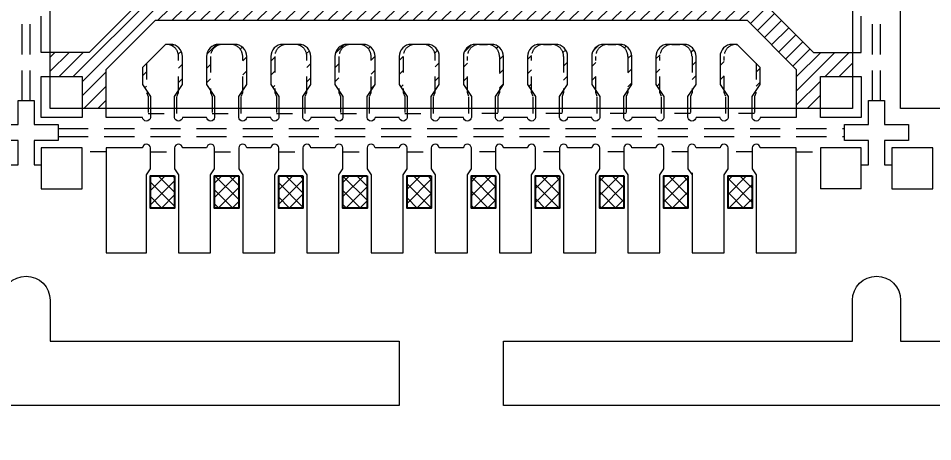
# Model space of a CAD drawing. Extents: x 360 to 479, y -156 to -9.
# Drawn here: x 395.86 to 401.56, y -87.7 to -85.06 of the extents above; entities that cross this region are included whole.
import ezdxf

# ---------------------------------------------------------------- set-up
doc = ezdxf.new("R2010")
doc.units = 0
doc.header["$LTSCALE"] = 5
doc.header["$MEASUREMENT"] = 0
doc.header["$PDMODE"] = 3
doc.linetypes.add('HIDDEN', pattern=[0.375, 0.25, -0.125])
doc.layers.get('0').update_dxf_attribs({"linetype": 'CONTINUOUS'})
doc.layers.get('Defpoints').update_dxf_attribs({"linetype": 'CONTINUOUS'})
for name, color, linetype in [('1', 7, 'CONTINUOUS'), ('1D', 4, 'CONTINUOUS'), ('ETCH', 4, 'CONTINUOUS'), ('PKG', 2, 'CONTINUOUS'), ('PLATING', 3, 'CONTINUOUS'), ('标注', 4, 'CONTINUOUS')]:
    doc.layers.add(name, color=color, linetype=linetype)
doc.layers.add('标注线', color=3, linetype='CONTINUOUS', lineweight=18)
doc.styles.add('SIMPLEX', font='SIMPLEX')
doc.styles.add('宋体', font='SimSun.ttf')
doc.dimstyles.new('副本Standard', dxfattribs={"dimtxt": 0.05, "dimasz": 0.05, "dimexe": 0.07, "dimexo": 0.07, "dimgap": 0.07, "dimtad": 1, "dimzin": 1, "dimdsep": 46, "dimtxsty": 'SIMPLEX', "dimcen": 0.1, "dimclrd": 256, "dimclre": 256, "dimclrt": 256, "dimadec": 0, "dimazin": 0, "dimtfac": 1, "dimtofl": 0, "dimtmove": 0, "dimatfit": 0, "dimfxl": 1, "dimlwd": -1, "dimlwe": -1, "dimarcsym": 0})

# ---------------------------------------------------------------- blocks, each defined once
blk = doc.blocks.new('*D35')
at = {"layer": 'Defpoints', "color": 0, "transparency": 16777216}
for p in [(3239.5643, -274.4233), (3204.8143, -346.9113), (3206.9959, -355.1343)]:
    blk.add_point(p, dxfattribs=at)
at = {"layer": '标注', "lineweight": 0, "transparency": 16777216}
for p, q in [((3204.8143, -346.9363), (3204.8143, -351.1343)), ((3204.8143, -351.1343), (3206.9959, -353.1343)), ((3206.9959, -353.1343), (3206.9959, -355.1343))]:
    blk.add_line(p, q, dxfattribs=at)
at = {"layer": '标注', "lineweight": 0, "transparency": 16777216, "insert": (3206.9959, -357.2513), "char_height": 1, "attachment_point": 5, "rotation": 90, "style": '宋体'}
blk.add_mtext('34.750', dxfattribs=at)
blk = doc.blocks.new('*D36')
at = {"layer": 'Defpoints', "color": 0, "transparency": 16777216}
for p in [(3204.8213, -274.4233), (3198.5555, -349.3993), (3232.8023, -349.3993)]:
    blk.add_point(p, dxfattribs=at)
at = {"layer": '标注', "lineweight": 0, "transparency": 16777216}
blk.add_line((3232.7773, -349.3993), (3198.5555, -349.3993), dxfattribs=at)
at = {"layer": '标注', "lineweight": 0, "transparency": 16777216, "insert": (3196.4412, -349.3993), "char_height": 1, "attachment_point": 5, "style": '宋体'}
blk.add_mtext('74.976', dxfattribs=at)
blk = doc.blocks.new('*U40')
at = {"layer": '标注线'}
h = blk.add_hatch(dxfattribs=at)
h.set_pattern_fill('ANSI37', color=256, scale=0.5)
h.set_pattern_definition([(45, (-3340.25684, 269.03637), (-0.0441941738, 0.0441941738), []), (135, (-3340.25684, 269.03637), (-0.0441941738, -0.0441941738), [])])
h.paths.add_polyline_path([(0.075, 0.1), (-0.075, 0.1), (-0.075, -0.1), (0.075, -0.1)])
at = {"layer": 'PLATING'}
blk.add_lwpolyline([(0.075, 0.1), (0.075, -0.1), (-0.075, -0.1), (-0.075, 0.1)], close=True, dxfattribs=at)

msp = doc.modelspace()

# ---------------------------------------------------------------- hatches: boundary and pattern name
at = {"layer": 'ETCH', "lineweight": 0}
h = msp.add_hatch(dxfattribs=at)
h.set_pattern_fill('ANSI31', color=256, scale=0.5)
h.set_pattern_definition([(45, (-159.58954, -83.66591), (-0.044194174, 0.044194174), [])])
h.paths.add_polyline_path([(400.5131, -81.2785), (400.8192, -80.9724), (401.0631, -80.9724), (401.0631, -80.8224), (400.8631, -80.8224), (400.8631, -80.6224), (400.7131, -80.6224), (400.7131, -80.8663), (400.407, -81.1724), (396.7192, -81.1724), (396.4131, -80.8663), (396.4131, -80.6224), (396.2631, -80.6224), (396.2631, -80.8224), (396.0631, -80.8224), (396.0631, -80.9724), (396.307, -80.9724), (396.6131, -81.2785), (396.6131, -84.9663), (396.307, -85.2724), (396.0631, -85.2724), (396.0631, -85.4224), (396.2631, -85.4224), (396.2631, -85.6224), (396.4131, -85.6224), (396.4131, -85.3785), (396.7192, -85.0724), (400.407, -85.0724), (400.7131, -85.3785), (400.7131, -85.6224), (400.8631, -85.6224), (400.8631, -85.4224), (401.0631, -85.4224), (401.0631, -85.2724), (400.8192, -85.2724), (400.5131, -84.9663)])
h.paths.add_polyline_path([(397.1631, -81.4224), (400.1881, -81.4224, -0.414214), (400.2631, -81.4974), (400.2631, -84.7474, -0.414214), (400.1881, -84.8224), (396.9381, -84.8224, -0.414214), (396.8631, -84.7474), (396.8631, -81.7224)], flags=16)
h = msp.add_hatch(dxfattribs=at)
h.set_pattern_fill('ANSI31', color=256, scale=0.5)
h.set_pattern_definition([(45, (399.04913, -80.88713), (-0.0441942, 0.0441942), [])])
h.paths.add_polyline_path([(399.0631, -85.5099), (399.0381, -85.4724), (399.0381, -85.2974, -0.414214), (399.1131, -85.2224), (399.1381, -85.2224, 0.414214), (399.0631, -85.2974)])
h.paths.add_polyline_path([(399.2881, -85.4724), (399.2631, -85.5099), (399.2631, -85.2974, 0.414214), (399.1881, -85.2224), (399.2131, -85.2224, -0.414214), (399.2881, -85.2974)])
h.paths.add_polyline_path([(399.4631, -85.5099), (399.4381, -85.4724), (399.4381, -85.2974, -0.414214), (399.5131, -85.2224), (399.5381, -85.2224, 0.414214), (399.4631, -85.2974)])
h.paths.add_polyline_path([(399.6881, -85.4724), (399.6631, -85.5099), (399.6631, -85.2974, 0.414214), (399.5881, -85.2224), (399.6131, -85.2224, -0.414214), (399.6881, -85.2974)])
h.paths.add_polyline_path([(399.8631, -85.5099), (399.8381, -85.4724), (399.8381, -85.2974, -0.414214), (399.9131, -85.2224), (399.9381, -85.2224, 0.414214), (399.8631, -85.2974)])
h.paths.add_polyline_path([(400.0881, -85.4724), (400.0631, -85.5099), (400.0631, -85.2974, 0.414214), (399.9881, -85.2224), (400.0131, -85.2224, -0.414214), (400.0881, -85.2974)])
h.paths.add_polyline_path([(400.2631, -85.5099), (400.2381, -85.4724), (400.2381, -85.2974, -0.414214), (400.3131, -85.2224), (400.3381, -85.2224, 0.414214), (400.2631, -85.2974)])
h.paths.add_polyline_path([(400.4881, -85.4724), (400.4631, -85.5099), (400.4631, -85.3406), (400.4881, -85.3656)])
h.paths.add_polyline_path([(396.6631, -85.5099), (396.6381, -85.4724), (396.6381, -85.3656), (396.6631, -85.3406)])
h.paths.add_polyline_path([(396.8881, -85.4724), (396.8631, -85.5099), (396.8631, -85.2974, 0.414214), (396.7881, -85.2224), (396.8131, -85.2224, -0.414214), (396.8881, -85.2974)])
h.paths.add_polyline_path([(397.0631, -85.5099), (397.0381, -85.4724), (397.0381, -85.2974, -0.414214), (397.1131, -85.2224), (397.1381, -85.2224, 0.414214), (397.0631, -85.2974)])
h.paths.add_polyline_path([(397.2881, -85.4724), (397.2631, -85.5099), (397.2631, -85.2974, 0.414214), (397.1881, -85.2224), (397.2131, -85.2224, -0.414214), (397.2881, -85.2974)])
h.paths.add_polyline_path([(397.4631, -85.5099), (397.4381, -85.4724), (397.4381, -85.2974, -0.414214), (397.5131, -85.2224), (397.5381, -85.2224, 0.414214), (397.4631, -85.2974)])
h.paths.add_polyline_path([(397.6881, -85.4724), (397.6631, -85.5099), (397.6631, -85.2974, 0.414214), (397.5881, -85.2224), (397.6131, -85.2224, -0.414214), (397.6881, -85.2974)])
h.paths.add_polyline_path([(397.8631, -85.5099), (397.8381, -85.4724), (397.8381, -85.2974, -0.414214), (397.9131, -85.2224), (397.9381, -85.2224, 0.414214), (397.8631, -85.2974)])
h.paths.add_polyline_path([(398.0881, -85.4724), (398.0631, -85.5099), (398.0631, -85.2974, 0.414214), (397.9881, -85.2224), (398.0131, -85.2224, -0.414214), (398.0881, -85.2974)])
h.paths.add_polyline_path([(398.2631, -85.5099), (398.2381, -85.4724), (398.2381, -85.2974, -0.414214), (398.3131, -85.2224), (398.3381, -85.2224, 0.414214), (398.2631, -85.2974)])
h.paths.add_polyline_path([(398.4881, -85.4724), (398.4631, -85.5099), (398.4631, -85.2974, 0.414214), (398.3881, -85.2224), (398.4131, -85.2224, -0.414214), (398.4881, -85.2974)])
h.paths.add_polyline_path([(398.6631, -85.5099), (398.6381, -85.4724), (398.6381, -85.2974, -0.414214), (398.7131, -85.2224), (398.7381, -85.2224, 0.414214), (398.6631, -85.2974)])
h.paths.add_polyline_path([(398.8881, -85.4724), (398.8631, -85.5099), (398.8631, -85.2974, 0.414214), (398.7881, -85.2224), (398.8131, -85.2224, -0.414214), (398.8881, -85.2974)])

# ---------------------------------------------------------------- linework, layer by layer
at = {"lineweight": 0}
for points in [[(395.7631, -86.8174, -1), (396.0631, -86.8174), (396.0631, -87.0724), (398.2381, -87.0724), (398.2381, -87.4724), (393.5881, -87.4724), (393.5881, -87.0724), (395.7631, -87.0724)], [(401.0631, -86.8174, -1), (401.3631, -86.8174), (401.3631, -87.0724), (403.5381, -87.0724), (403.5381, -87.4724), (398.8881, -87.4724), (398.8881, -87.0724), (401.0631, -87.0724)]]:
    msp.add_lwpolyline(points, format="xyb", close=True, dxfattribs=at)
at = {"layer": '1', "linetype": 'Continuous', "lineweight": 0}
for p, q in [((396.0081, -86.1224), (396.2631, -86.1224)), ((401.1181, -86.1224), (400.8631, -86.1224)), ((401.3081, -86.1224), (401.5631, -86.1224))]:
    msp.add_line(p, q, dxfattribs=at)
for points in [[(396.6131, -84.9663), (396.307, -85.2724), (396.0081, -85.2724), (396.0081, -85.0473, -0.926625)], [(398.0631, -86.5224), (398.2631, -86.5224), (398.2631, -86.0349), (398.2881, -85.9974), (398.2881, -85.8674, 0.926625), (398.2383, -85.8674), (398.088, -85.8674, 0.926625), (398.0381, -85.8674), (398.0381, -85.9974), (398.0631, -86.0349), (398.0631, -86.5224), (398.0881, -86.5224)], [(400.0631, -86.0224), (400.0631, -86.5224), (400.2631, -86.5224), (400.2631, -86.0349), (400.2881, -85.9974), (400.2881, -85.8674, 0.926625), (400.2383, -85.8674), (400.088, -85.8674, 0.926625), (400.0381, -85.8674), (400.0381, -85.9974), (400.0631, -86.0349)]]:
    msp.add_lwpolyline(points, format="xyb", dxfattribs=at)
at = {"layer": '1', "lineweight": 0}
msp.add_lwpolyline([(400.5131, -84.9663), (400.8192, -85.2724), (401.1181, -85.2724), (401.1181, -85.0473, 0.926625)], format="xyb", dxfattribs=at)
at = {"layer": '1', "linetype": 'Continuous', "lineweight": 0}
for points in [[(396.888, -85.6774, -0.926625), (396.8381, -85.6774), (396.8381, -85.5474), (396.8881, -85.4724), (396.8881, -85.2974, 0.414214), (396.8131, -85.2224), (396.7813, -85.2224), (396.6381, -85.3656), (396.6381, -85.4724), (396.6881, -85.5474), (396.6881, -85.6774, -0.926625), (396.6383, -85.6774), (396.4131, -85.6774), (396.4131, -85.3785), (396.7192, -85.0724), (400.407, -85.0724), (400.7131, -85.3785), (400.7131, -85.6774), (400.488, -85.6774, -0.926625), (400.4381, -85.6774), (400.4381, -85.5474), (400.4881, -85.4724), (400.4881, -85.3656), (400.3449, -85.2224), (400.3131, -85.2224, 0.414214), (400.2381, -85.2974), (400.2381, -85.4724), (400.2881, -85.5474), (400.2881, -85.6774, -0.926625), (400.2383, -85.6774), (400.088, -85.6774, -0.926625), (400.0381, -85.6774), (400.0381, -85.5474), (400.0881, -85.4724), (400.0881, -85.2974, 0.414214), (400.0131, -85.2224), (399.9131, -85.2224, 0.414214), (399.8381, -85.2974), (399.8381, -85.4724), (399.8881, -85.5474), (399.8881, -85.6774, -0.926625), (399.8383, -85.6774), (399.688, -85.6774, -0.926625), (399.6381, -85.6774), (399.6381, -85.5474), (399.6881, -85.4724), (399.6881, -85.2974, 0.414214), (399.6131, -85.2224), (399.5131, -85.2224, 0.414214), (399.4381, -85.2974), (399.4381, -85.4724), (399.4881, -85.5474), (399.4881, -85.6774, -0.926625), (399.4383, -85.6774), (399.288, -85.6774, -0.926625), (399.2381, -85.6774), (399.2381, -85.5474), (399.2881, -85.4724), (399.2881, -85.2974, 0.414214), (399.2131, -85.2224), (399.1131, -85.2224, 0.414214), (399.0381, -85.2974), (399.0381, -85.4724), (399.0881, -85.5474), (399.0881, -85.6774, -0.926625), (399.0383, -85.6774), (398.888, -85.6774, -0.926625), (398.8381, -85.6774), (398.8381, -85.5474), (398.8881, -85.4724), (398.8881, -85.2974, 0.414214), (398.8131, -85.2224), (398.7131, -85.2224, 0.414214), (398.6381, -85.2974), (398.6381, -85.4724), (398.6881, -85.5474), (398.6881, -85.6774, -0.926625), (398.6383, -85.6774), (398.488, -85.6774, -0.926625), (398.4381, -85.6774), (398.4381, -85.5474), (398.4881, -85.4724), (398.4881, -85.2974, 0.414214), (398.4131, -85.2224), (398.3131, -85.2224, 0.414214), (398.2381, -85.2974), (398.2381, -85.4724), (398.2881, -85.5474), (398.2881, -85.6774, -0.926625), (398.2383, -85.6774), (398.088, -85.6774, -0.926625), (398.0381, -85.6774), (398.0381, -85.5474), (398.0881, -85.4724), (398.0881, -85.2974, 0.414214), (398.0131, -85.2224), (397.9131, -85.2224, 0.414214), (397.8381, -85.2974), (397.8381, -85.4724), (397.8881, -85.5474), (397.8881, -85.6774, -0.926625), (397.8383, -85.6774), (397.688, -85.6774, -0.926625), (397.6381, -85.6774), (397.6381, -85.5474), (397.6881, -85.4724), (397.6881, -85.2974, 0.414214), (397.6131, -85.2224), (397.5131, -85.2224, 0.414214), (397.4381, -85.2974), (397.4381, -85.4724), (397.4881, -85.5474), (397.4881, -85.6774, -0.926625), (397.4383, -85.6774), (397.288, -85.6774, -0.926625), (397.2381, -85.6774), (397.2381, -85.5474), (397.2881, -85.4724), (397.2881, -85.2974, 0.414214), (397.2131, -85.2224), (397.1131, -85.2224, 0.414214), (397.0381, -85.2974), (397.0381, -85.4724), (397.0881, -85.5474), (397.0881, -85.6774, -0.926625), (397.0383, -85.6774)], [(396.4131, -86.5224), (396.6631, -86.5224), (396.6631, -86.0349), (396.6881, -85.9974), (396.6881, -85.8674, 0.926625), (396.6383, -85.8674), (396.4131, -85.8674)], [(397.0881, -85.9974), (397.0881, -85.8674, 0.926625), (397.0383, -85.8674), (396.888, -85.8674, 0.926625), (396.8381, -85.8674), (396.8381, -85.9974), (396.8631, -86.0349), (396.8631, -86.5224), (397.0631, -86.5224), (397.0631, -86.0349)], [(397.4631, -86.5224), (397.4631, -86.0349), (397.4881, -85.9974), (397.4881, -85.8674, 0.926625), (397.4383, -85.8674), (397.288, -85.8674, 0.926625), (397.2381, -85.8674), (397.2381, -85.9974), (397.2631, -86.0349), (397.2631, -86.5224), (397.4381, -86.5224)], [(397.8631, -86.5224), (397.8631, -86.0349), (397.8881, -85.9974), (397.8881, -85.8674, 0.926625), (397.8383, -85.8674), (397.688, -85.8674, 0.926625), (397.6381, -85.8674), (397.6381, -85.9974), (397.6631, -86.0349), (397.6631, -86.5224)], [(398.6631, -86.5224), (398.6631, -86.0349), (398.6881, -85.9974), (398.6881, -85.8674, 0.926625), (398.6383, -85.8674), (398.488, -85.8674, 0.926625), (398.4381, -85.8674), (398.4381, -85.9974), (398.4631, -86.0349), (398.4631, -86.5224)], [(399.0631, -86.5224), (399.0631, -86.0349), (399.0881, -85.9974), (399.0881, -85.8674, 0.926625), (399.0383, -85.8674), (398.888, -85.8674, 0.926625), (398.8381, -85.8674), (398.8381, -85.9974), (398.8631, -86.0349), (398.8631, -86.5224)], [(399.4631, -86.5224), (399.4631, -86.0349), (399.4881, -85.9974), (399.4881, -85.8674, 0.926625), (399.4383, -85.8674), (399.288, -85.8674, 0.926625), (399.2381, -85.8674), (399.2381, -85.9974), (399.2631, -86.0349), (399.2631, -86.5224)], [(399.8631, -86.5224), (399.8631, -86.0349), (399.8881, -85.9974), (399.8881, -85.8674, 0.926625), (399.8383, -85.8674), (399.688, -85.8674, 0.926625), (399.6381, -85.8674), (399.6381, -85.9974), (399.6631, -86.0349), (399.6631, -86.5224)], [(400.7131, -86.5224), (400.7131, -85.8674), (400.488, -85.8674, 0.926625), (400.4381, -85.8674), (400.4381, -85.9974), (400.4631, -86.0349), (400.4631, -86.5224)]]:
    msp.add_lwpolyline(points, format="xyb", close=True, dxfattribs=at)
for points in [[(396.2631, -85.6774), (396.0081, -85.6774), (396.0081, -85.4224), (396.2631, -85.4224)], [(401.1181, -85.4224), (401.1181, -85.6774), (400.8631, -85.6774), (400.8631, -85.4224)]]:
    msp.add_lwpolyline(points, close=True, dxfattribs=at)
at = {"layer": '1', "lineweight": 0}
for points in [[(396.2631, -86.1224), (396.2631, -85.8674), (396.0081, -85.8674), (396.0081, -86.1224)], [(401.1181, -86.1224), (401.1181, -85.8674), (400.8631, -85.8674), (400.8631, -86.1224)], [(401.5631, -86.1224), (401.5631, -85.8674), (401.3081, -85.8674), (401.3081, -86.1224)]]:
    msp.add_lwpolyline(points, dxfattribs=at)
at = {"layer": '1D', "linetype": 'HIDDEN', "lineweight": 5, "ltscale": 0.15}
for p, q in [((395.8881, -85.5724), (395.8881, -80.6724)), ((395.9381, -85.5724), (395.9381, -80.6724)), ((401.1881, -85.5724), (401.1881, -80.6724)), ((401.2381, -85.5724), (401.2381, -80.6724)), ((396.1131, -85.7474), (401.0131, -85.7474)), ((396.1131, -85.7974), (401.0131, -85.7974))]:
    msp.add_line(p, q, dxfattribs=at)
at = {"layer": '1D', "linetype": 'HIDDEN', "lineweight": 0, "ltscale": 0.05}
for p, q in [((396.6881, -85.8924), (396.8381, -85.8924)), ((397.0881, -85.8924), (397.2381, -85.8924)), ((397.4881, -85.8924), (397.6381, -85.8924)), ((397.8881, -85.8924), (398.0381, -85.8924)), ((398.2881, -85.8924), (398.4381, -85.8924)), ((398.8381, -85.8924), (398.6881, -85.8924)), ((399.2381, -85.8924), (399.0881, -85.8924)), ((399.6381, -85.8924), (399.4881, -85.8924)), ((400.0381, -85.8924), (399.8881, -85.8924)), ((400.4381, -85.8924), (400.2881, -85.8924))]:
    msp.add_line(p, q, dxfattribs=at)
for points in [[(396.6731, -85.6524), (396.8531, -85.6524), (396.8531, -85.5474), (396.8631, -85.5224), (396.8631, -85.2974, 0.414214), (396.7881, -85.2224), (396.7813, -85.2224), (396.6631, -85.3406), (396.6631, -85.5224), (396.6731, -85.5474)], [(397.0731, -85.6524), (397.2531, -85.6524), (397.2531, -85.5474), (397.2631, -85.5224), (397.2631, -85.2974, 0.414214), (397.1881, -85.2224), (397.1381, -85.2224, 0.414214), (397.0631, -85.2974), (397.0631, -85.5224), (397.0731, -85.5474)], [(397.4731, -85.6524), (397.6531, -85.6524), (397.6531, -85.5474), (397.6631, -85.5224), (397.6631, -85.2974, 0.414214), (397.5881, -85.2224), (397.5381, -85.2224, 0.414214), (397.4631, -85.2974), (397.4631, -85.5224), (397.4731, -85.5474)], [(397.8731, -85.6524), (398.0531, -85.6524), (398.0531, -85.5474), (398.0631, -85.5224), (398.0631, -85.2974, 0.414214), (397.9881, -85.2224), (397.9381, -85.2224, 0.414214), (397.8631, -85.2974), (397.8631, -85.5224), (397.8731, -85.5474)], [(398.2731, -85.6524), (398.4531, -85.6524), (398.4531, -85.5474), (398.4631, -85.5224), (398.4631, -85.2974, 0.414214), (398.3881, -85.2224), (398.3381, -85.2224, 0.414214), (398.2631, -85.2974), (398.2631, -85.5224), (398.2731, -85.5474)], [(398.6731, -85.6524), (398.6731, -85.5474), (398.6631, -85.5224), (398.6631, -85.2974, -0.414214), (398.7381, -85.2224), (398.7881, -85.2224, -0.414214), (398.8631, -85.2974), (398.8631, -85.5224), (398.8531, -85.5474), (398.8531, -85.6524)], [(399.0731, -85.6524), (399.0731, -85.5474), (399.0631, -85.5224), (399.0631, -85.2974, -0.414214), (399.1381, -85.2224), (399.1881, -85.2224, -0.414214), (399.2631, -85.2974), (399.2631, -85.5224), (399.2531, -85.5474), (399.2531, -85.6524)], [(399.4731, -85.6524), (399.4731, -85.5474), (399.4631, -85.5224), (399.4631, -85.2974, -0.414214), (399.5381, -85.2224), (399.5881, -85.2224, -0.414214), (399.6631, -85.2974), (399.6631, -85.5224), (399.6531, -85.5474), (399.6531, -85.6524)], [(399.8731, -85.6524), (399.8731, -85.5474), (399.8631, -85.5224), (399.8631, -85.2974, -0.414214), (399.9381, -85.2224), (399.9881, -85.2224, -0.414214), (400.0631, -85.2974), (400.0631, -85.5224), (400.0531, -85.5474), (400.0531, -85.6524)], [(400.2731, -85.6524), (400.2731, -85.5474), (400.2631, -85.5224), (400.2631, -85.2974, -0.414214), (400.3381, -85.2224), (400.3449, -85.2224), (400.4631, -85.3406), (400.4631, -85.5224), (400.4531, -85.5474), (400.4531, -85.6524)]]:
    msp.add_lwpolyline(points, format="xyb", close=True, dxfattribs=at)
at = {"layer": '1D', "linetype": 'HIDDEN', "lineweight": 5, "ltscale": 0.15}
for points in [[(395.8181, -85.9724), (395.8631, -85.9724), (395.8631, -85.8224), (395.7131, -85.8224), (395.7131, -85.7224), (395.8631, -85.7224), (395.8631, -85.5724), (395.9631, -85.5724), (395.9631, -85.7224), (396.1131, -85.7224), (396.1131, -85.8224), (395.9631, -85.8224), (395.9631, -85.9724), (396.0081, -85.9724)], [(401.1181, -85.9724), (401.1631, -85.9724), (401.1631, -85.8224), (401.0131, -85.8224), (401.0131, -85.7224), (401.1631, -85.7224), (401.1631, -85.5724), (401.2631, -85.5724), (401.2631, -85.7224), (401.4131, -85.7224), (401.4131, -85.8224), (401.2631, -85.8224), (401.2631, -85.9724), (401.3081, -85.9724)]]:
    msp.add_lwpolyline(points, dxfattribs=at)
at = {"layer": '1D', "linetype": 'HIDDEN', "lineweight": 0, "ltscale": 0.08}
for points in [[(396.4131, -85.8924), (396.2631, -85.8924)], [(400.7131, -85.8924), (400.8631, -85.8924)]]:
    msp.add_lwpolyline(points, dxfattribs=at)
at = {"layer": 'PKG', "linetype": 'Continuous', "lineweight": 0}
for points in [[(396.0631, -85.6224), (396.0631, -80.6224), (401.0631, -80.6224), (401.0631, -85.6224)], [(401.3631, -85.6224), (401.3631, -80.6224), (406.3631, -80.6224), (406.3631, -85.6224)]]:
    msp.add_lwpolyline(points, close=True, dxfattribs=at)

# ---------------------------------------------------------------- block references
at = {"layer": 'ETCH', "color": 0, "linetype": 'ByBlock', "lineweight": 0}
for p in [(396.7631, -86.1424), (397.1631, -86.1424), (397.5631, -86.1424), (397.9631, -86.1424), (398.3631, -86.1424), (398.7631, -86.1424), (399.1631, -86.1424), (399.5631, -86.1424), (399.9631, -86.1424), (400.3631, -86.1424)]:
    msp.add_blockref('*U40', p, dxfattribs=at)

# ---------------------------------------------------------------- dimensions: what is measured, and where the dimension line sits
at = {"layer": '标注', "lineweight": 0}
for feature_location, offset, dtype, origin, picture, middle in [((415.5011, -91.4604), (-34.2469, 0), 0, (387.5201, -16.4844), '*D36', (379.14, -91.4604)), ((387.5131, -88.9724), (2.1816, -8.223), 1, (422.2631, -16.4844), '*D35', (389.6947, -99.3124))]:
    dim = msp.add_ordinate_dim(feature_location=feature_location, offset=offset, dtype=dtype, origin=origin, dimstyle='副本Standard', override={"dimtxt": 1, "dimasz": 1, "dimexo": 0.025, "dimgap": 0.05, "dimtad": 0, "dimdec": 3, "dimtxsty": '宋体', "dimlwe": 0}, dxfattribs=at)
    dim.commit()
    dim.dimension.update_dxf_attribs({"geometry": picture, "text_midpoint": middle, "insert": (-2817.3012, 257.9389)})

doc.saveas('drawing.dxf')
